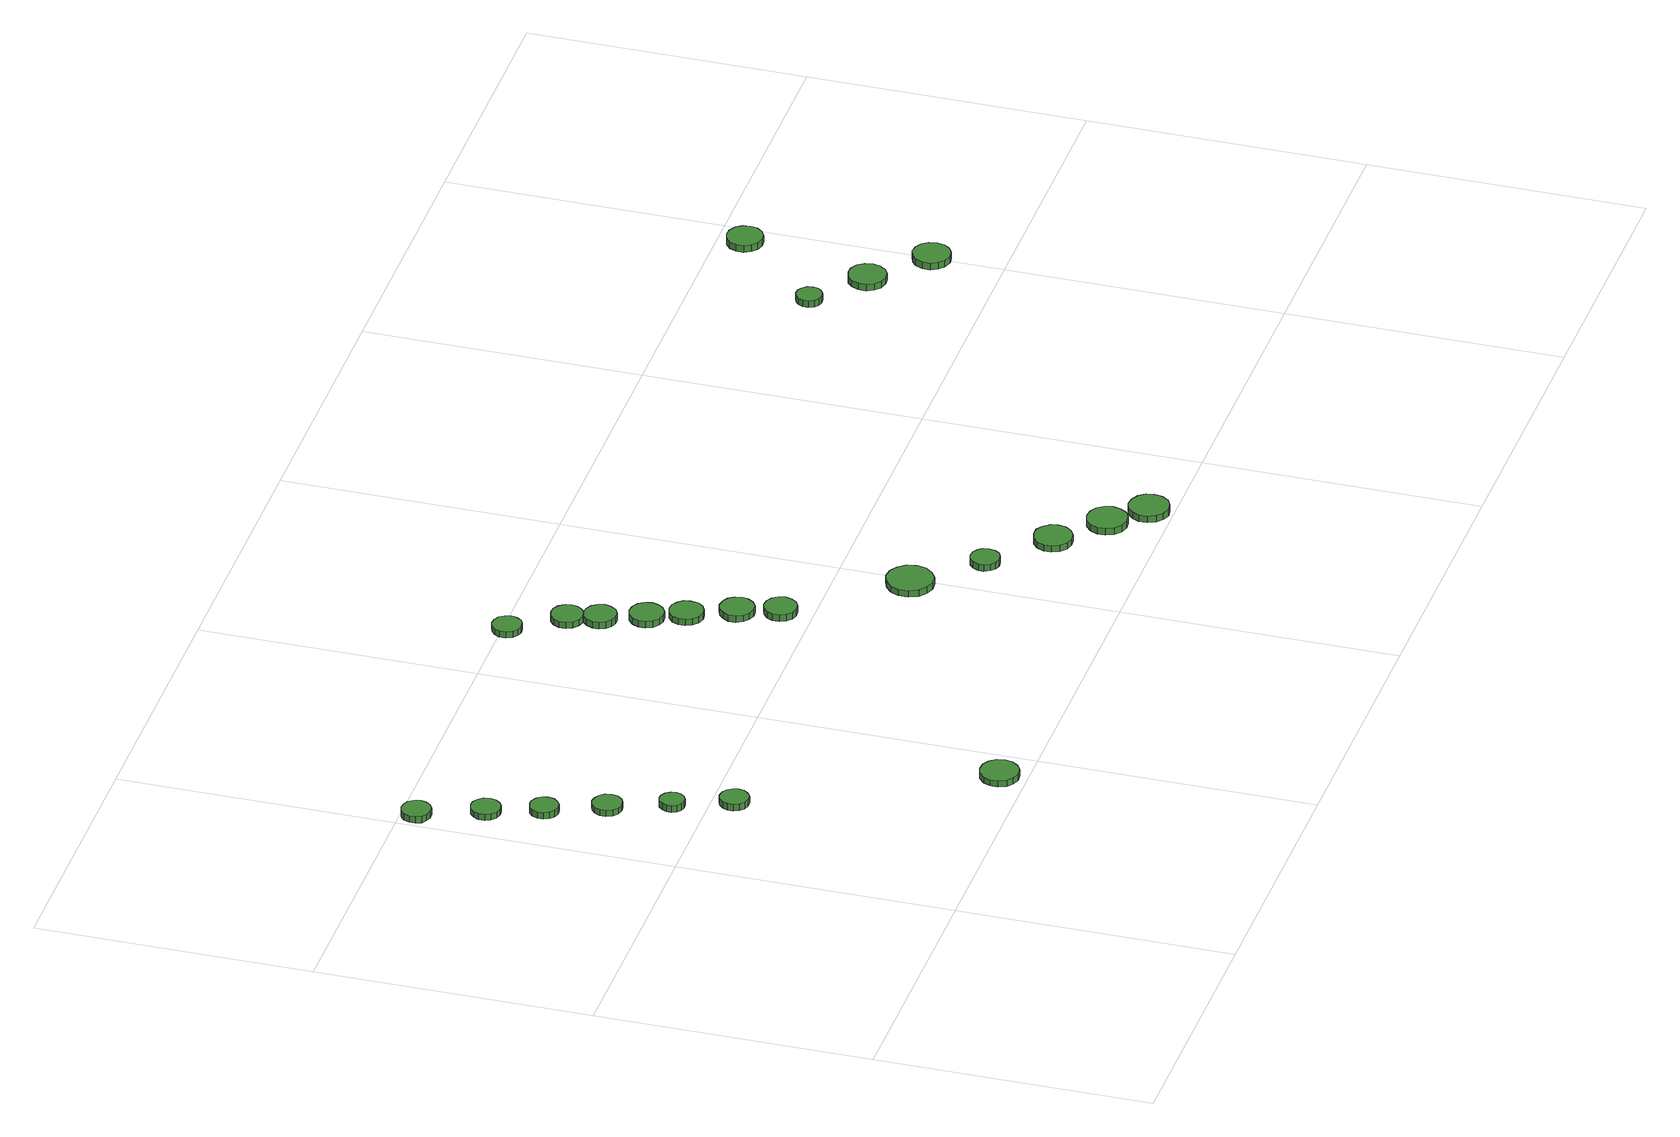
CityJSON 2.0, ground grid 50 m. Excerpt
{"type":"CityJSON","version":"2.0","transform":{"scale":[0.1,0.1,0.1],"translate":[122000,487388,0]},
"CityObjects":{
"tree1":{"type":"SolitaryVegetationObject","attributes":{"function":"something"},"geometry":[{"type":"MultiSurface","lod":"1","boundaries":[[[0,1,2,3,4,5,6,7,8,9,10,11,12,13,14]],[[15,16,17,18,19,20,21,22,23,24,25,26,27,28,29]],[[0,29,28,1]],[[1,28,27,2]],[[2,27,26,3]],[[3,26,25,4]],[[4,25,24,5]],[[5,24,23,6]],[[6,23,22,7]],[[7,22,21,8]],[[8,21,20,9]],[[9,20,19,10]],[[10,19,18,11]],[[11,18,17,12]],[[12,17,16,13]],[[13,16,15,14]],[[14,15,29,0]]]}]},
"tree2":{"type":"SolitaryVegetationObject","attributes":{"function":"something"},"geometry":[{"type":"MultiSurface","lod":"1","boundaries":[[[30,31,32,33,34,35,36,37,38,39,40,41,42,43,44]],[[45,46,47,48,49,50,51,52,53,54,55,56,57,58,59]],[[30,59,58,31]],[[31,58,57,32]],[[32,57,56,33]],[[33,56,55,34]],[[34,55,54,35]],[[35,54,53,36]],[[36,53,52,37]],[[37,52,51,38]],[[38,51,50,39]],[[39,50,49,40]],[[40,49,48,41]],[[41,48,47,42]],[[42,47,46,43]],[[43,46,45,44]],[[44,45,59,30]]]}]},
"tree3":{"type":"SolitaryVegetationObject","attributes":{"function":"something"},"geometry":[{"type":"MultiSurface","lod":"1","boundaries":[[[60,61,62,63,64,65,66,67,68,69,70,71,72,73,74]],[[75,76,77,78,79,80,81,82,83,84,85,86,87,88,89]],[[60,89,88,61]],[[61,88,87,62]],[[62,87,86,63]],[[63,86,85,64]],[[64,85,84,65]],[[65,84,83,66]],[[66,83,82,67]],[[67,82,81,68]],[[68,81,80,69]],[[69,80,79,70]],[[70,79,78,71]],[[71,78,77,72]],[[72,77,76,73]],[[73,76,75,74]],[[74,75,89,60]]]}]},
"tree4":{"type":"SolitaryVegetationObject","attributes":{"function":"something"},"geometry":[{"type":"MultiSurface","lod":"1","boundaries":[[[90,91,92,93,94,95,96,97,98,99,100,101,102,103,104]],[[105,106,107,108,109,110,111,112,113,114,115,116,117,118,119]],[[90,119,118,91]],[[91,118,117,92]],[[92,117,116,93]],[[93,116,115,94]],[[94,115,114,95]],[[95,114,113,96]],[[96,113,112,97]],[[97,112,111,98]],[[98,111,110,99]],[[99,110,109,100]],[[100,109,108,101]],[[101,108,107,102]],[[102,107,106,103]],[[103,106,105,104]],[[104,105,119,90]]]}]},
"tree5":{"type":"SolitaryVegetationObject","attributes":{"function":"something"},"geometry":[{"type":"MultiSurface","lod":"1","boundaries":[[[120,121,122,123,124,125,126,127,128,129,130,131,132,133,134]],[[135,136,137,138,139,140,141,142,143,144,145,146,147,148,149]],[[120,149,148,121]],[[121,148,147,122]],[[122,147,146,123]],[[123,146,145,124]],[[124,145,144,125]],[[125,144,143,126]],[[126,143,142,127]],[[127,142,141,128]],[[128,141,140,129]],[[129,140,139,130]],[[130,139,138,131]],[[131,138,137,132]],[[132,137,136,133]],[[133,136,135,134]],[[134,135,149,120]]]}]},
"tree6":{"type":"SolitaryVegetationObject","attributes":{"function":"something"},"geometry":[{"type":"MultiSurface","lod":"1","boundaries":[[[150,151,152,153,154,155,156,157,158,159,160,161,162,163,164]],[[165,166,167,168,169,170,171,172,173,174,175,176,177,178,179]],[[150,179,178,151]],[[151,178,177,152]],[[152,177,176,153]],[[153,176,175,154]],[[154,175,174,155]],[[155,174,173,156]],[[156,173,172,157]],[[157,172,171,158]],[[158,171,170,159]],[[159,170,169,160]],[[160,169,168,161]],[[161,168,167,162]],[[162,167,166,163]],[[163,166,165,164]],[[164,165,179,150]]]}]},
"tree7":{"type":"SolitaryVegetationObject","attributes":{"function":"something"},"geometry":[{"type":"MultiSurface","lod":"1","boundaries":[[[180,181,182,183,184,185,186,187,188,189,190,191,192,193,194]],[[195,196,197,198,199,200,201,202,203,204,205,206,207,208,209]],[[180,209,208,181]],[[181,208,207,182]],[[182,207,206,183]],[[183,206,205,184]],[[184,205,204,185]],[[185,204,203,186]],[[186,203,202,187]],[[187,202,201,188]],[[188,201,200,189]],[[189,200,199,190]],[[190,199,198,191]],[[191,198,197,192]],[[192,197,196,193]],[[193,196,195,194]],[[194,195,209,180]]]}]},
"tree8":{"type":"SolitaryVegetationObject","attributes":{"function":"something"},"geometry":[{"type":"MultiSurface","lod":"1","boundaries":[[[210,211,212,213,214,215,216,217,218,219,220,221,222,223,224]],[[225,226,227,228,229,230,231,232,233,234,235,236,237,238,239]],[[210,239,238,211]],[[211,238,237,212]],[[212,237,236,213]],[[213,236,235,214]],[[214,235,234,215]],[[215,234,233,216]],[[216,233,232,217]],[[217,232,231,218]],[[218,231,230,219]],[[219,230,229,220]],[[220,229,228,221]],[[221,228,227,222]],[[222,227,226,223]],[[223,226,225,224]],[[224,225,239,210]]]}]},
"tree9":{"type":"SolitaryVegetationObject","attributes":{"function":"something"},"geometry":[{"type":"MultiSurface","lod":"1","boundaries":[[[240,241,242,243,244,245,246,247,248,249,250,251,252,253,254]],[[255,256,257,258,259,260,261,262,263,264,265,266,267,268,269]],[[240,269,268,241]],[[241,268,267,242]],[[242,267,266,243]],[[243,266,265,244]],[[244,265,264,245]],[[245,264,263,246]],[[246,263,262,247]],[[247,262,261,248]],[[248,261,260,249]],[[249,260,259,250]],[[250,259,258,251]],[[251,258,257,252]],[[252,257,256,253]],[[253,256,255,254]],[[254,255,269,240]]]}]},
"tree10":{"type":"SolitaryVegetationObject","attributes":{"function":"something"},"geometry":[{"type":"MultiSurface","lod":"1","boundaries":[[[270,271,272,273,274,275,276,277,278,279,280,281,282,283,284]],[[285,286,287,288,289,290,291,292,293,294,295,296,297,298,299]],[[270,299,298,271]],[[271,298,297,272]],[[272,297,296,273]],[[273,296,295,274]],[[274,295,294,275]],[[275,294,293,276]],[[276,293,292,277]],[[277,292,291,278]],[[278,291,290,279]],[[279,290,289,280]],[[280,289,288,281]],[[281,288,287,282]],[[282,287,286,283]],[[283,286,285,284]],[[284,285,299,270]]]}]},
"tree11":{"type":"SolitaryVegetationObject","attributes":{"function":"something"},"geometry":[{"type":"MultiSurface","lod":"1","boundaries":[[[300,301,302,303,304,305,306,307,308,309,310,311,312,313,314]],[[315,316,317,318,319,320,321,322,323,324,325,326,327,328,329]],[[300,329,328,301]],[[301,328,327,302]],[[302,327,326,303]],[[303,326,325,304]],[[304,325,324,305]],[[305,324,323,306]],[[306,323,322,307]],[[307,322,321,308]],[[308,321,320,309]],[[309,320,319,310]],[[310,319,318,311]],[[311,318,317,312]],[[312,317,316,313]],[[313,316,315,314]],[[314,315,329,300]]]}]},
"tree12":{"type":"SolitaryVegetationObject","attributes":{"function":"something"},"geometry":[{"type":"MultiSurface","lod":"1","boundaries":[[[330,331,332,333,334,335,336,337,338,339,340,341,342,343,344]],[[345,346,347,348,349,350,351,352,353,354,355,356,357,358,359]],[[330,359,358,331]],[[331,358,357,332]],[[332,357,356,333]],[[333,356,355,334]],[[334,355,354,335]],[[335,354,353,336]],[[336,353,352,337]],[[337,352,351,338]],[[338,351,350,339]],[[339,350,349,340]],[[340,349,348,341]],[[341,348,347,342]],[[342,347,346,343]],[[343,346,345,344]],[[344,345,359,330]]]}]},
"tree13":{"type":"SolitaryVegetationObject","attributes":{"function":"something"},"geometry":[{"type":"MultiSurface","lod":"1","boundaries":[[[360,361,362,363,364,365,366,367,368,369,370,371,372,373,374]],[[375,376,377,378,379,380,381,382,383,384,385,386,387,388,389]],[[360,389,388,361]],[[361,388,387,362]],[[362,387,386,363]],[[363,386,385,364]],[[364,385,384,365]],[[365,384,383,366]],[[366,383,382,367]],[[367,382,381,368]],[[368,381,380,369]],[[369,380,379,370]],[[370,379,378,371]],[[371,378,377,372]],[[372,377,376,373]],[[373,376,375,374]],[[374,375,389,360]]]}]},
"tree14":{"type":"SolitaryVegetationObject","attributes":{"function":"something"},"geometry":[{"type":"MultiSurface","lod":"1","boundaries":[[[390,391,392,393,394,395,396,397,398,399,400,401,402,403,404]],[[405,406,407,408,409,410,411,412,413,414,415,416,417,418,419]],[[390,419,418,391]],[[391,418,417,392]],[[392,417,416,393]],[[393,416,415,394]],[[394,415,414,395]],[[395,414,413,396]],[[396,413,412,397]],[[397,412,411,398]],[[398,411,410,399]],[[399,410,409,400]],[[400,409,408,401]],[[401,408,407,402]],[[402,407,406,403]],[[403,406,405,404]],[[404,405,419,390]]]}]},
"tree15":{"type":"SolitaryVegetationObject","attributes":{"function":"something"},"geometry":[{"type":"MultiSurface","lod":"1","boundaries":[[[420,421,422,423,424,425,426,427,428,429,430,431,432,433,434]],[[435,436,437,438,439,440,441,442,443,444,445,446,447,448,449]],[[420,449,448,421]],[[421,448,447,422]],[[422,447,446,423]],[[423,446,445,424]],[[424,445,444,425]],[[425,444,443,426]],[[426,443,442,427]],[[427,442,441,428]],[[428,441,440,429]],[[429,440,439,430]],[[430,439,438,431]],[[431,438,437,432]],[[432,437,436,433]],[[433,436,435,434]],[[434,435,449,420]]]}]},
"tree16":{"type":"SolitaryVegetationObject","attributes":{"function":"something"},"geometry":[{"type":"MultiSurface","lod":"1","boundaries":[[[450,451,452,453,454,455,456,457,458,459,460,461,462,463,464]],[[465,466,467,468,469,470,471,472,473,474,475,476,477,478,479]],[[450,479,478,451]],[[451,478,477,452]],[[452,477,476,453]],[[453,476,475,454]],[[454,475,474,455]],[[455,474,473,456]],[[456,473,472,457]],[[457,472,471,458]],[[458,471,470,459]],[[459,470,469,460]],[[460,469,468,461]],[[461,468,467,462]],[[462,467,466,463]],[[463,466,465,464]],[[464,465,479,450]]]}]},
"tree17":{"type":"SolitaryVegetationObject","attributes":{"function":"something"},"geometry":[{"type":"MultiSurface","lod":"1","boundaries":[[[480,481,482,483,484,485,486,487,488,489,490,491,492,493,494]],[[495,496,497,498,499,500,501,502,503,504,505,506,507,508,509]],[[480,509,508,481]],[[481,508,507,482]],[[482,507,506,483]],[[483,506,505,484]],[[484,505,504,485]],[[485,504,503,486]],[[486,503,502,487]],[[487,502,501,488]],[[488,501,500,489]],[[489,500,499,490]],[[490,499,498,491]],[[491,498,497,492]],[[492,497,496,493]],[[493,496,495,494]],[[494,495,509,480]]]}]},
"tree18":{"type":"SolitaryVegetationObject","attributes":{"function":"something"},"geometry":[{"type":"MultiSurface","lod":"1","boundaries":[[[510,511,512,513,514,515,516,517,518,519,520,521,522,523,524]],[[525,526,527,528,529,530,531,532,533,534,535,536,537,538,539]],[[510,539,538,511]],[[511,538,537,512]],[[512,537,536,513]],[[513,536,535,514]],[[514,535,534,515]],[[515,534,533,516]],[[516,533,532,517]],[[517,532,531,518]],[[518,531,530,519]],[[519,530,529,520]],[[520,529,528,521]],[[521,528,527,522]],[[522,527,526,523]],[[523,526,525,524]],[[524,525,539,510]]]}]},
"tree19":{"type":"SolitaryVegetationObject","attributes":{"function":"something"},"geometry":[{"type":"MultiSurface","lod":"1","boundaries":[[[540,541,542,543,544,545,546,547,548,549,550,551,552,553,554]],[[555,556,557,558,559,560,561,562,563,564,565,566,567,568,569]],[[540,569,568,541]],[[541,568,567,542]],[[542,567,566,543]],[[543,566,565,544]],[[544,565,564,545]],[[545,564,563,546]],[[546,563,562,547]],[[547,562,561,548]],[[548,561,560,549]],[[549,560,559,550]],[[550,559,558,551]],[[551,558,557,552]],[[552,557,556,553]],[[553,556,555,554]],[[554,555,569,540]]]}]},
"tree20":{"type":"SolitaryVegetationObject","attributes":{"function":"something"},"geometry":[{"type":"MultiSurface","lod":"1","boundaries":[[[570,571,572,573,574,575,576,577,578,579,580,581,582,583,584]],[[585,586,587,588,589,590,591,592,593,594,595,596,597,598,599]],[[570,599,598,571]],[[571,598,597,572]],[[572,597,596,573]],[[573,596,595,574]],[[574,595,594,575]],[[575,594,593,576]],[[576,593,592,577]],[[577,592,591,578]],[[578,591,590,579]],[[579,590,589,580]],[[580,589,588,581]],[[581,588,587,582]],[[582,587,586,583]],[[583,586,585,584]],[[584,585,599,570]]]}]},
"tree21":{"type":"SolitaryVegetationObject","attributes":{"function":"something"},"geometry":[{"type":"MultiSurface","lod":"1","boundaries":[[[600,601,602,603,604,605,606,607,608,609,610,611,612,613,614]],[[615,616,617,618,619,620,621,622,623,624,625,626,627,628,629]],[[600,629,628,601]],[[601,628,627,602]],[[602,627,626,603]],[[603,626,625,604]],[[604,625,624,605]],[[605,624,623,606]],[[606,623,622,607]],[[607,622,621,608]],[[608,621,620,609]],[[609,620,619,610]],[[610,619,618,611]],[[611,618,617,612]],[[612,617,616,613]],[[613,616,615,614]],[[614,615,629,600]]]}]},
"tree22":{"type":"SolitaryVegetationObject","attributes":{"function":"something"},"geometry":[{"type":"MultiSurface","lod":"1","boundaries":[[[630,631,632,633,634,635,636,637,638,639,640,641,642,643,644]],[[645,646,647,648,649,650,651,652,653,654,655,656,657,658,659]],[[630,659,658,631]],[[631,658,657,632]],[[632,657,656,633]],[[633,656,655,634]],[[634,655,654,635]],[[635,654,653,636]],[[636,653,652,637]],[[637,652,651,638]],[[638,651,650,639]],[[639,650,649,640]],[[640,649,648,641]],[[641,648,647,642]],[[642,647,646,643]],[[643,646,645,644]],[[644,645,659,630]]]}]},
"tree23":{"type":"SolitaryVegetationObject","attributes":{"function":"something"},"geometry":[{"type":"MultiSurface","lod":"1","boundaries":[[[660,661,662,663,664,665,666,667,668,669,670,671,672,673,674]],[[675,676,677,678,679,680,681,682,683,684,685,686,687,688,689]],[[660,689,688,661]],[[661,688,687,662]],[[662,687,686,663]],[[663,686,685,664]],[[664,685,684,665]],[[665,684,683,666]],[[666,683,682,667]],[[667,682,681,668]],[[668,681,680,669]],[[669,680,679,670]],[[670,679,678,671]],[[671,678,677,672]],[[672,677,676,673]],[[673,676,675,674]],[[674,675,689,660]]]}]}
},
"vertices":[
[60,973,15],[57,984,15],[51,993,15],[41,998,15],[30,999,15],[20,996,15],[11,989,15],[7,978,15],[7,967,15],[11,957,15],[20,950,15],[30,947,15],[41,948,15],[51,953,15],[57,962,15],[57,962,2],[51,953,2],[41,948,2],[30,947,2],[20,950,2],[11,957,2],[7,967,2],[7,978,2],[11,989,2],[20,996,2],[30,999,2],[41,998,2],[51,993,2],[57,984,2],[60,973,2],
[103,861,13],[101,872,13],[94,881,13],[85,887,13],[74,888,13],[63,884,13],[55,877,13],[50,867,13],[50,856,13],[55,846,13],[63,838,13],[74,835,13],[85,836,13],[94,842,13],[101,851,13],[101,851,1],[94,842,1],[85,836,1],[74,835,1],[63,838,1],[55,846,1],[50,856,1],[50,867,1],[55,877,1],[63,884,1],[74,888,1],[85,887,1],[94,881,1],[101,872,1],[103,861,1],
[135,767,13],[133,777,13],[126,786,13],[117,791,13],[107,792,13],[96,789,13],[89,782,13],[84,772,13],[84,761,13],[89,752,13],[96,744,13],[107,741,13],[117,742,13],[126,748,13],[133,756,13],[133,756,0],[126,748,0],[117,742,0],[107,741,0],[96,744,0],[89,752,0],[84,761,0],[84,772,0],[89,782,0],[96,789,0],[107,792,0],[117,791,0],[126,786,0],[133,777,0],[135,767,0],
[174,665,13],[172,676,13],[165,685,13],[156,690,13],[145,692,13],[134,688,13],[126,681,13],[121,671,13],[121,660,13],[126,649,13],[134,642,13],[145,639,13],[156,640,13],[165,645,13],[172,654,13],[172,654,1],[165,645,1],[156,640,1],[145,639,1],[134,642,1],[126,649,1],[121,660,1],[121,671,1],[126,681,1],[134,688,1],[145,692,1],[156,690,1],[165,685,1],[172,676,1],[174,665,1],
[211,561,13],[209,570,13],[204,578,13],[196,583,13],[187,584,13],[178,581,13],[171,574,13],[167,566,13],[167,557,13],[171,548,13],[178,542,13],[187,539,13],[196,540,13],[204,545,13],[209,552,13],[209,552,0],[204,545,0],[196,540,0],[187,539,0],[178,542,0],[171,548,0],[167,557,0],[167,566,0],[171,574,0],[178,581,0],[187,584,0],[196,583,0],[204,578,0],[209,570,0],[211,561,0],
[251,461,14],[248,471,14],[242,480,14],[233,485,14],[222,487,14],[212,483,14],[204,476,14],[200,466,14],[200,456,14],[204,446,14],[212,439,14],[222,435,14],[233,436,14],[242,442,14],[248,450,14],[248,450,1],[242,442,1],[233,436,1],[222,435,1],[212,439,1],[204,446,1],[200,456,1],[200,466,1],[204,476,1],[212,483,1],[222,487,1],[233,485,1],[242,480,1],[248,471,1],[251,461,1],
[463,47,18],[460,61,18],[451,73,18],[439,80,18],[424,81,18],[411,77,18],[400,67,18],[394,54,18],[394,40,18],[400,26,18],[411,17,18],[424,12,18],[439,14,18],[451,21,18],[460,33,18],[460,33,6],[451,21,6],[439,14,6],[424,12,6],[411,17,6],[400,26,6],[394,40,6],[394,54,6],[400,67,6],[411,77,6],[424,81,6],[439,80,6],[451,73,6],[460,61,6],[463,47,6],
[670,990,17],[667,1001,17],[661,1010,17],[651,1015,17],[640,1016,17],[630,1013,17],[622,1006,17],[617,996,17],[617,985,17],[622,974,17],[630,967,17],[640,964,17],[651,965,17],[661,970,17],[667,979,17],[667,979,5],[661,970,5],[651,965,5],[640,964,5],[630,967,5],[622,974,5],[617,985,5],[617,996,5],[622,1006,5],[630,1013,5],[640,1016,5],[651,1015,5],[661,1010,5],[667,1001,5],[670,990,5],
[753,847,15],[750,859,15],[743,869,15],[732,875,15],[720,876,15],[709,873,15],[700,864,15],[695,853,15],[695,841,15],[700,830,15],[709,822,15],[720,818,15],[732,819,15],[743,825,15],[750,835,15],[750,835,2],[743,825,2],[732,819,2],[720,818,2],[709,822,2],[700,830,2],[695,841,2],[695,853,2],[700,864,2],[709,873,2],[720,876,2],[732,875,2],[743,869,2],[750,859,2],[753,847,2],
[736,902,15],[734,913,15],[727,923,15],[716,929,15],[704,930,15],[693,927,15],[684,919,15],[679,908,15],[679,896,15],[684,885,15],[693,877,15],[704,873,15],[716,874,15],[727,880,15],[734,890,15],[734,890,3],[727,880,3],[716,874,3],[704,873,3],[693,877,3],[684,885,3],[679,896,3],[679,908,3],[684,919,3],[693,927,3],[704,930,3],[716,929,3],[727,923,3],[734,913,3],[736,902,3],
[783,772,14],[780,785,14],[773,795,14],[762,801,14],[749,803,14],[737,799,14],[727,790,14],[722,779,14],[722,766,14],[727,754,14],[737,746,14],[749,742,14],[762,743,14],[773,750,14],[780,760,14],[780,760,1],[773,750,1],[762,743,1],[749,742,1],[737,746,1],[727,754,1],[722,766,1],[722,779,1],[727,790,1],[737,799,1],[749,803,1],[762,801,1],[773,795,1],[780,785,1],[783,772,1],
[807,709,14],[805,721,14],[797,731,14],[786,738,14],[774,739,14],[762,735,14],[752,727,14],[747,715,14],[747,702,14],[752,691,14],[762,682,14],[774,678,14],[786,680,14],[797,686,14],[805,696,14],[805,696,2],[797,686,2],[786,680,2],[774,678,2],[762,682,2],[752,691,2],[747,702,2],[747,715,2],[752,727,2],[762,735,2],[774,739,2],[786,738,2],[797,731,2],[805,721,2],[807,709,2],
[856,555,20],[853,567,20],[846,577,20],[835,583,20],[823,584,20],[812,580,20],[802,572,20],[797,561,20],[797,549,20],[802,538,20],[812,529,20],[823,526,20],[835,527,20],[846,533,20],[853,543,20],[853,543,7],[846,533,7],[835,527,7],[823,526,7],[812,529,7],[802,538,7],[797,549,7],[797,561,7],[802,572,7],[812,580,7],[823,584,7],[835,583,7],[846,577,7],[853,567,7],[856,555,7],
[839,627,17],[836,640,17],[829,650,17],[818,656,17],[805,658,17],[793,654,17],[784,645,17],[778,634,17],[778,621,17],[784,609,17],[793,601,17],[805,597,17],[818,598,17],[829,605,17],[836,615,17],[836,615,4],[829,605,4],[818,598,4],[805,597,4],[793,601,4],[784,609,4],[778,621,4],[778,634,4],[784,645,4],[793,654,4],[805,658,4],[818,656,4],[829,650,4],[836,640,4],[839,627,4],
[1015,367,21],[1012,384,21],[1001,398,21],[986,407,21],[969,409,21],[953,403,21],[940,392,21],[933,376,21],[933,358,21],[940,342,21],[953,331,21],[969,325,21],[986,327,21],[1001,336,21],[1012,350,21],[1012,350,8],[1001,336,8],[986,327,8],[969,325,8],[953,331,8],[940,342,8],[933,358,8],[933,376,8],[940,392,8],[953,403,8],[969,409,8],[986,407,8],[1001,398,8],[1012,384,8],[1015,367,8],
[1109,265,16],[1107,276,16],[1101,284,16],[1091,290,16],[1080,291,16],[1070,288,16],[1062,280,16],[1057,270,16],[1057,260,16],[1062,250,16],[1070,242,16],[1080,239,16],[1091,240,16],[1101,245,16],[1107,254,16],[1107,254,3],[1101,245,3],[1091,240,3],[1080,239,3],[1070,242,3],[1062,250,3],[1057,260,3],[1057,270,3],[1062,280,3],[1070,288,3],[1080,291,3],[1091,290,3],[1101,284,3],[1107,276,3],[1109,265,3],
[1218,173,15],[1215,187,15],[1206,199,15],[1194,206,15],[1180,207,15],[1166,203,15],[1155,193,15],[1149,180,15],[1149,166,15],[1155,153,15],[1166,143,15],[1180,139,15],[1194,140,15],[1206,147,15],[1215,159,15],[1215,159,3],[1206,147,3],[1194,140,3],[1180,139,3],[1166,143,3],[1155,153,3],[1149,166,3],[1149,180,3],[1155,193,3],[1166,203,3],[1180,207,3],[1194,206,3],[1206,199,3],[1215,187,3],[1218,173,3],
[1301,100,15],[1297,115,15],[1289,127,15],[1276,134,15],[1261,136,15],[1246,131,15],[1235,121,15],[1229,108,15],[1229,93,15],[1235,79,15],[1246,69,15],[1261,64,15],[1276,66,15],[1289,73,15],[1297,86,15],[1297,86,2],[1289,73,2],[1276,66,2],[1261,64,2],[1246,69,2],[1235,79,2],[1229,93,2],[1229,108,2],[1235,121,2],[1246,131,2],[1261,136,2],[1276,134,2],[1289,127,2],[1297,115,2],[1301,100,2],
[1360,43,14],[1357,58,14],[1348,70,14],[1335,77,14],[1320,79,14],[1306,74,14],[1295,64,14],[1289,51,14],[1289,36,14],[1295,22,14],[1306,12,14],[1320,7,14],[1335,9,14],[1348,16,14],[1357,28,14],[1357,28,1],[1348,16,1],[1335,9,1],[1320,7,1],[1306,12,1],[1295,22,1],[1289,36,1],[1289,51,1],[1295,64,1],[1306,74,1],[1320,79,1],[1335,77,1],[1348,70,1],[1357,58,1],[1360,43,1],
[1820,789,24],[1818,798,24],[1812,806,24],[1804,811,24],[1794,812,24],[1785,809,24],[1778,802,24],[1774,794,24],[1774,784,24],[1778,775,24],[1785,769,24],[1794,766,24],[1804,767,24],[1812,772,24],[1818,779,24],[1818,779,11],[1812,772,11],[1804,767,11],[1794,766,11],[1785,769,11],[1778,775,11],[1774,784,11],[1774,794,11],[1778,802,11],[1785,809,11],[1794,812,11],[1804,811,11],[1812,806,11],[1818,798,11],[1820,789,11],
[1920,711,24],[1917,725,24],[1909,737,24],[1897,744,24],[1883,745,24],[1869,741,24],[1859,731,24],[1853,718,24],[1853,704,24],[1859,691,24],[1869,682,24],[1883,678,24],[1897,679,24],[1909,686,24],[1917,698,24],[1917,698,11],[1909,686,11],[1897,679,11],[1883,678,11],[1869,682,11],[1859,691,11],[1853,704,11],[1853,718,11],[1859,731,11],[1869,741,11],[1883,745,11],[1897,744,11],[1909,737,11],[1917,725,11],[1920,711,11],
[2016,625,24],[2013,639,24],[2005,650,24],[1993,657,24],[1979,659,24],[1965,654,24],[1955,645,24],[1949,632,24],[1949,618,24],[1955,605,24],[1965,596,24],[1979,591,24],[1993,593,24],[2005,600,24],[2013,611,24],[2013,611,11],[2005,600,11],[1993,593,11],[1979,591,11],[1965,596,11],[1955,605,11],[1949,618,11],[1949,632,11],[1955,645,11],[1965,654,11],[1979,659,11],[1993,657,11],[2005,650,11],[2013,639,11],[2016,625,11],
[1975,947,25],[1973,960,25],[1965,971,25],[1953,978,25],[1940,979,25],[1927,975,25],[1917,966,25],[1911,954,25],[1911,940,25],[1917,928,25],[1927,919,25],[1940,915,25],[1953,916,25],[1965,923,25],[1973,934,25],[1973,934,12],[1965,923,12],[1953,916,12],[1940,915,12],[1927,919,12],[1917,928,12],[1911,940,12],[1911,954,12],[1917,966,12],[1927,975,12],[1940,979,12],[1953,978,12],[1965,971,12],[1973,960,12],[1975,947,12]
]}
